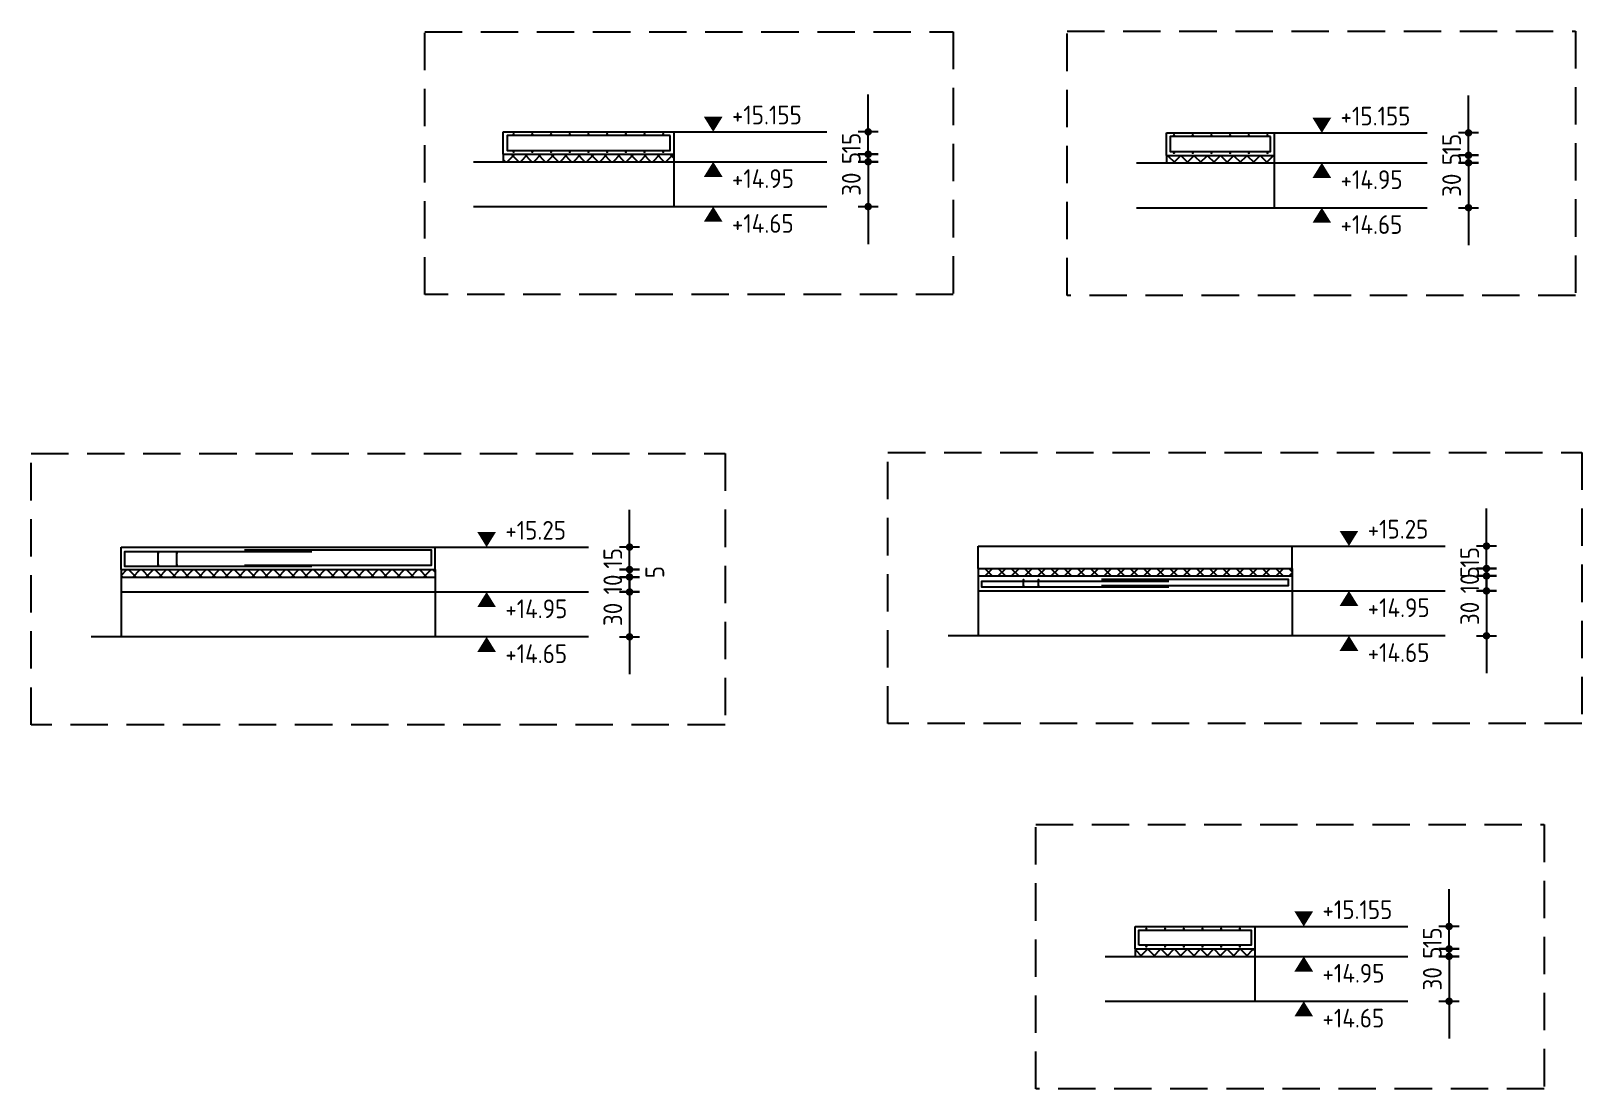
# Model space of a CAD drawing. Extents: x 22 to 185, y 12 to 71.
# Drawn here: x 152.42 to 162.79, y 11.98 to 19.06 of the extents above; entities that cross this region are included whole.
import ezdxf

# ---------------------------------------------------------------- set-up
doc = ezdxf.new("R2010")
doc.units = 0
doc.header["$LTSCALE"] = 0.5
doc.header["$MEASUREMENT"] = 0
doc.header["$PDSIZE"] = 0.15
doc.linetypes.add('AUSGEZOGEN', pattern=[1000.01, 1000, 0.01])
doc.linetypes.add('STRICHLINIE', pattern=[0.75, 0.5, -0.25])
doc.layers.get('Defpoints').update_dxf_attribs({"linetype": 'CONTINUOUS'})
for name, color, linetype in [('BETON', 7, 'CONTINUOUS'), ('DETAIL', 7, 'CONTINUOUS'), ('HILFE', 7, 'CONTINUOUS'), ('koten', 7, 'CONTINUOUS'), ('MASSE', 7, 'CONTINUOUS'), ('OBJEKT', 7, 'CONTINUOUS'), ('RND', 7, 'CONTINUOUS'), ('STAHL', 7, 'CONTINUOUS')]:
    doc.layers.add(name, color=color, linetype=linetype)
doc.styles.add('TXT', font='isocp.shx')
doc.dimstyles.new('DOT_I', dxfattribs={"dimscale": 0.5, "dimtxt": 0.25, "dimasz": 0.25, "dimexe": 0.1, "dimexo": 0.3, "dimgap": 0.1, "dimtad": 1, "dimdec": 3, "dimzin": 3, "dimtxsty": 'TXT', "dimblk": 'DOT', "dimblk1": 'DOT', "dimblk2": 'DOT', "dimsah": 1, "dimcen": 0.1, "dimse1": 1, "dimse2": 1, "dimazin": 0, "dimtfac": 1, "dimtdec": 4, "dimtix": 1, "dimtmove": 2, "dimatfit": 3, "dimldrblk": 'DOT', "dimfxl": 0, "dimtvp": 1, "dimtolj": 1, "dimtzin": 0, "dimarcsym": 0})

# ---------------------------------------------------------------- blocks, each defined once
blk = doc.blocks.new('okrd_o')
at = {"layer": 'koten', "color": 7, "linetype": 'Continuous'}
blk.add_solid([(-0.125, 0.202), (0.125, 0.202), (0, 0)], dxfattribs=at)
at = {"layer": 'koten', "style": 'TXT'}
blk.add_attdef('OKRD', (0.25, 0.1), '', height=0.25, dxfattribs=at)
blk = doc.blocks.new('okrd_u')
at = {"layer": 'koten', "color": 7, "linetype": 'Continuous'}
blk.add_solid([(-0.125, -0.202), (0.125, -0.202), (0, 0)], dxfattribs=at)
at = {"layer": 'koten', "style": 'TXT'}
blk.add_attdef('OKRD', (0.25, -0.35), '', height=0.25, dxfattribs=at)
blk = doc.blocks.new('DOT')
at = {"layer": 'MASSE', "color": 7, "linetype": 'Continuous'}
for p, q in [((0, 0), (-1, 0)), ((0, 0.54), (0, -0.54))]:
    blk.add_line(p, q, dxfattribs=at)
at = {"layer": 'MASSE', "color": 7, "linetype": 'Continuous', "const_width": 0.2}
blk.add_lwpolyline([(-0.1, 0, 1), (0.1, 0, 1)], format="xyb", close=True, dxfattribs=at)
blk = doc.blocks.new('*D324')
at = {"layer": 'Defpoints', "color": 0, "linetype": 'AUSGEZOGEN', "transparency": 16777216}
for p in [(162.031, 18.374), (162.031, 18.374), (162.031, 18.224)]:
    blk.add_point(p, dxfattribs=at)
at = {"layer": 'MASSE', "color": 0, "linetype": 'AUSGEZOGEN', "lineweight": -2, "transparency": 16777216}
for p, q in [((162.031, 18.499), (162.031, 18.624)), ((162.031, 18.224), (162.031, 18.374)), ((162.031, 18.099), (162.031, 17.974))]:
    blk.add_line(p, q, dxfattribs=at)
at = {"layer": 'MASSE', "color": 0, "linetype": 'AUSGEZOGEN', "lineweight": -2, "transparency": 16777216, "xscale": 0.125, "yscale": 0.125, "zscale": 0.125}
for p, rotation in [((162.031, 18.374), 270), ((162.031, 18.224), 90)]:
    blk.add_blockref('DOT', p, dxfattribs=dict(at, rotation=rotation))
at = {"layer": 'MASSE', "color": 0, "linetype": 'AUSGEZOGEN', "transparency": 16777216, "insert": (161.918, 18.299), "char_height": 0.125, "attachment_point": 5, "rotation": 90, "style": 'TXT'}
blk.add_mtext('\\A1;15', dxfattribs=at)
blk = doc.blocks.new('*D325')
at = {"layer": 'Defpoints', "color": 0, "linetype": 'AUSGEZOGEN', "transparency": 16777216}
for p in [(162.031, 18.224), (162.031, 18.174), (162.031, 18.174)]:
    blk.add_point(p, dxfattribs=at)
at = {"layer": 'MASSE', "color": 0, "linetype": 'AUSGEZOGEN', "lineweight": -2, "transparency": 16777216}
for p, q in [((162.031, 18.349), (162.031, 18.474)), ((162.031, 18.224), (162.031, 18.174)), ((162.031, 18.049), (162.031, 17.924))]:
    blk.add_line(p, q, dxfattribs=at)
at = {"layer": 'MASSE', "color": 0, "linetype": 'AUSGEZOGEN', "lineweight": -2, "transparency": 16777216, "xscale": 0.125, "yscale": 0.125, "zscale": 0.125}
for p, rotation in [((162.031, 18.224), 270), ((162.031, 18.174), 90)]:
    blk.add_blockref('DOT', p, dxfattribs=dict(at, rotation=rotation))
at = {"layer": 'MASSE', "color": 0, "linetype": 'AUSGEZOGEN', "transparency": 16777216, "insert": (161.918, 18.199), "char_height": 0.125, "attachment_point": 5, "rotation": 90, "style": 'TXT'}
blk.add_mtext('\\A1;5', dxfattribs=at)
blk = doc.blocks.new('*D326')
at = {"layer": 'Defpoints', "color": 0, "linetype": 'AUSGEZOGEN', "transparency": 16777216}
for p in [(162.031, 18.174), (162.031, 17.874), (162.031, 17.874)]:
    blk.add_point(p, dxfattribs=at)
at = {"layer": 'MASSE', "color": 0, "linetype": 'AUSGEZOGEN', "lineweight": -2, "transparency": 16777216}
for p, q in [((162.031, 18.299), (162.031, 18.424)), ((162.031, 18.174), (162.031, 17.874)), ((162.031, 17.749), (162.031, 17.624))]:
    blk.add_line(p, q, dxfattribs=at)
at = {"layer": 'MASSE', "color": 0, "linetype": 'AUSGEZOGEN', "lineweight": -2, "transparency": 16777216, "xscale": 0.125, "yscale": 0.125, "zscale": 0.125}
for p, rotation in [((162.031, 18.174), 270), ((162.031, 17.874), 90)]:
    blk.add_blockref('DOT', p, dxfattribs=dict(at, rotation=rotation))
at = {"layer": 'MASSE', "color": 0, "linetype": 'AUSGEZOGEN', "transparency": 16777216, "insert": (161.918, 18.024), "char_height": 0.125, "attachment_point": 5, "rotation": 90, "style": 'TXT'}
blk.add_mtext('\\A1;30', dxfattribs=at)
blk = doc.blocks.new('*D327')
at = {"layer": 'Defpoints', "color": 0, "linetype": 'AUSGEZOGEN', "transparency": 16777216}
for p in [(158.018, 18.381), (158.018, 18.381), (158.018, 18.231)]:
    blk.add_point(p, dxfattribs=at)
at = {"layer": 'MASSE', "color": 0, "linetype": 'AUSGEZOGEN', "lineweight": -2, "transparency": 16777216}
for p, q in [((158.018, 18.506), (158.018, 18.631)), ((158.018, 18.231), (158.018, 18.381)), ((158.018, 18.106), (158.018, 17.981))]:
    blk.add_line(p, q, dxfattribs=at)
at = {"layer": 'MASSE', "color": 0, "linetype": 'AUSGEZOGEN', "lineweight": -2, "transparency": 16777216, "xscale": 0.125, "yscale": 0.125, "zscale": 0.125}
for p, rotation in [((158.018, 18.381), 270), ((158.018, 18.231), 90)]:
    blk.add_blockref('DOT', p, dxfattribs=dict(at, rotation=rotation))
at = {"layer": 'MASSE', "color": 0, "linetype": 'AUSGEZOGEN', "transparency": 16777216, "insert": (157.905, 18.306), "char_height": 0.125, "attachment_point": 5, "rotation": 90, "style": 'TXT'}
blk.add_mtext('\\A1;15', dxfattribs=at)
blk = doc.blocks.new('*D328')
at = {"layer": 'Defpoints', "color": 0, "linetype": 'AUSGEZOGEN', "transparency": 16777216}
for p in [(158.018, 18.231), (158.018, 18.181), (158.018, 18.181)]:
    blk.add_point(p, dxfattribs=at)
at = {"layer": 'MASSE', "color": 0, "linetype": 'AUSGEZOGEN', "lineweight": -2, "transparency": 16777216}
for p, q in [((158.018, 18.356), (158.018, 18.481)), ((158.018, 18.231), (158.018, 18.181)), ((158.018, 18.056), (158.018, 17.931))]:
    blk.add_line(p, q, dxfattribs=at)
at = {"layer": 'MASSE', "color": 0, "linetype": 'AUSGEZOGEN', "lineweight": -2, "transparency": 16777216, "xscale": 0.125, "yscale": 0.125, "zscale": 0.125}
for p, rotation in [((158.018, 18.231), 270), ((158.018, 18.181), 90)]:
    blk.add_blockref('DOT', p, dxfattribs=dict(at, rotation=rotation))
at = {"layer": 'MASSE', "color": 0, "linetype": 'AUSGEZOGEN', "transparency": 16777216, "insert": (157.905, 18.206), "char_height": 0.125, "attachment_point": 5, "rotation": 90, "style": 'TXT'}
blk.add_mtext('\\A1;5', dxfattribs=at)
blk = doc.blocks.new('*D329')
at = {"layer": 'Defpoints', "color": 0, "linetype": 'AUSGEZOGEN', "transparency": 16777216}
for p in [(158.018, 18.181), (158.018, 17.881), (158.018, 17.881)]:
    blk.add_point(p, dxfattribs=at)
at = {"layer": 'MASSE', "color": 0, "linetype": 'AUSGEZOGEN', "lineweight": -2, "transparency": 16777216}
for p, q in [((158.018, 18.306), (158.018, 18.431)), ((158.018, 18.181), (158.018, 17.881)), ((158.018, 17.756), (158.018, 17.631))]:
    blk.add_line(p, q, dxfattribs=at)
at = {"layer": 'MASSE', "color": 0, "linetype": 'AUSGEZOGEN', "lineweight": -2, "transparency": 16777216, "xscale": 0.125, "yscale": 0.125, "zscale": 0.125}
for p, rotation in [((158.018, 18.181), 270), ((158.018, 17.881), 90)]:
    blk.add_blockref('DOT', p, dxfattribs=dict(at, rotation=rotation))
at = {"layer": 'MASSE', "color": 0, "linetype": 'AUSGEZOGEN', "transparency": 16777216, "insert": (157.905, 18.031), "char_height": 0.125, "attachment_point": 5, "rotation": 90, "style": 'TXT'}
blk.add_mtext('\\A1;30', dxfattribs=at)
blk = doc.blocks.new('*D330')
at = {"layer": 'Defpoints', "color": 0, "linetype": 'AUSGEZOGEN', "transparency": 16777216}
for p in [(156.423, 15.605), (156.423, 15.605), (156.423, 15.455)]:
    blk.add_point(p, dxfattribs=at)
at = {"layer": 'MASSE', "color": 0, "linetype": 'AUSGEZOGEN', "lineweight": -2, "transparency": 16777216}
for p, q in [((156.423, 15.73), (156.423, 15.855)), ((156.423, 15.455), (156.423, 15.605)), ((156.423, 15.33), (156.423, 15.205))]:
    blk.add_line(p, q, dxfattribs=at)
at = {"layer": 'MASSE', "color": 0, "linetype": 'AUSGEZOGEN', "lineweight": -2, "transparency": 16777216, "xscale": 0.125, "yscale": 0.125, "zscale": 0.125}
for p, rotation in [((156.423, 15.605), 270), ((156.423, 15.455), 90)]:
    blk.add_blockref('DOT', p, dxfattribs=dict(at, rotation=rotation))
at = {"layer": 'MASSE', "color": 0, "linetype": 'AUSGEZOGEN', "transparency": 16777216, "insert": (156.311, 15.53), "char_height": 0.125, "attachment_point": 5, "rotation": 90, "style": 'TXT'}
blk.add_mtext('\\A1;15', dxfattribs=at)
blk = doc.blocks.new('*D331')
at = {"layer": 'Defpoints', "color": 0, "linetype": 'AUSGEZOGEN', "transparency": 16777216}
for p in [(156.423, 15.455), (156.423, 15.405), (156.423, 15.405)]:
    blk.add_point(p, dxfattribs=at)
at = {"layer": 'MASSE', "color": 0, "linetype": 'AUSGEZOGEN', "lineweight": -2, "transparency": 16777216}
for p, q in [((156.423, 15.58), (156.423, 15.705)), ((156.423, 15.455), (156.423, 15.405)), ((156.423, 15.28), (156.423, 15.155))]:
    blk.add_line(p, q, dxfattribs=at)
at = {"layer": 'MASSE', "color": 0, "linetype": 'AUSGEZOGEN', "lineweight": -2, "transparency": 16777216, "xscale": 0.125, "yscale": 0.125, "zscale": 0.125}
for p, rotation in [((156.423, 15.455), 270), ((156.423, 15.405), 90)]:
    blk.add_blockref('DOT', p, dxfattribs=dict(at, rotation=rotation))
at = {"layer": 'MASSE', "color": 0, "linetype": 'AUSGEZOGEN', "transparency": 16777216, "insert": (156.592, 15.438), "char_height": 0.125, "attachment_point": 5, "rotation": 90, "style": 'TXT'}
blk.add_mtext('\\A1;5', dxfattribs=at)
blk = doc.blocks.new('*D332')
at = {"layer": 'Defpoints', "color": 0, "linetype": 'AUSGEZOGEN', "transparency": 16777216}
for p in [(156.423, 15.405), (156.423, 15.405), (156.423, 15.305)]:
    blk.add_point(p, dxfattribs=at)
at = {"layer": 'MASSE', "color": 0, "linetype": 'AUSGEZOGEN', "lineweight": -2, "transparency": 16777216}
for p, q in [((156.423, 15.53), (156.423, 15.655)), ((156.423, 15.305), (156.423, 15.405)), ((156.423, 15.18), (156.423, 15.055))]:
    blk.add_line(p, q, dxfattribs=at)
at = {"layer": 'MASSE', "color": 0, "linetype": 'AUSGEZOGEN', "lineweight": -2, "transparency": 16777216, "xscale": 0.125, "yscale": 0.125, "zscale": 0.125}
for p, rotation in [((156.423, 15.405), 270), ((156.423, 15.305), 90)]:
    blk.add_blockref('DOT', p, dxfattribs=dict(at, rotation=rotation))
at = {"layer": 'MASSE', "color": 0, "linetype": 'AUSGEZOGEN', "transparency": 16777216, "insert": (156.311, 15.355), "char_height": 0.125, "attachment_point": 5, "rotation": 90, "style": 'TXT'}
blk.add_mtext('\\A1;10', dxfattribs=at)
blk = doc.blocks.new('*D333')
at = {"layer": 'Defpoints', "color": 0, "linetype": 'AUSGEZOGEN', "transparency": 16777216}
for p in [(156.423, 15.305), (156.423, 15.005), (156.423, 15.005)]:
    blk.add_point(p, dxfattribs=at)
at = {"layer": 'MASSE', "color": 0, "linetype": 'AUSGEZOGEN', "lineweight": -2, "transparency": 16777216}
for p, q in [((156.423, 15.43), (156.423, 15.555)), ((156.423, 15.305), (156.423, 15.005)), ((156.423, 14.88), (156.423, 14.755))]:
    blk.add_line(p, q, dxfattribs=at)
at = {"layer": 'MASSE', "color": 0, "linetype": 'AUSGEZOGEN', "lineweight": -2, "transparency": 16777216, "xscale": 0.125, "yscale": 0.125, "zscale": 0.125}
for p, rotation in [((156.423, 15.305), 270), ((156.423, 15.005), 90)]:
    blk.add_blockref('DOT', p, dxfattribs=dict(at, rotation=rotation))
at = {"layer": 'MASSE', "color": 0, "linetype": 'AUSGEZOGEN', "transparency": 16777216, "insert": (156.311, 15.155), "char_height": 0.125, "attachment_point": 5, "rotation": 90, "style": 'TXT'}
blk.add_mtext('\\A1;30', dxfattribs=at)
blk = doc.blocks.new('*D334')
at = {"layer": 'Defpoints', "color": 0, "linetype": 'AUSGEZOGEN', "transparency": 16777216}
for p in [(162.151, 15.612), (162.151, 15.612), (162.151, 15.462)]:
    blk.add_point(p, dxfattribs=at)
at = {"layer": 'MASSE', "color": 0, "linetype": 'AUSGEZOGEN', "lineweight": -2, "transparency": 16777216}
for p, q in [((162.151, 15.737), (162.151, 15.862)), ((162.151, 15.462), (162.151, 15.612)), ((162.151, 15.337), (162.151, 15.212))]:
    blk.add_line(p, q, dxfattribs=at)
at = {"layer": 'MASSE', "color": 0, "linetype": 'AUSGEZOGEN', "lineweight": -2, "transparency": 16777216, "xscale": 0.125, "yscale": 0.125, "zscale": 0.125}
for p, rotation in [((162.151, 15.612), 270), ((162.151, 15.462), 90)]:
    blk.add_blockref('DOT', p, dxfattribs=dict(at, rotation=rotation))
at = {"layer": 'MASSE', "color": 0, "linetype": 'AUSGEZOGEN', "transparency": 16777216, "insert": (162.039, 15.537), "char_height": 0.125, "attachment_point": 5, "rotation": 90, "style": 'TXT'}
blk.add_mtext('\\A1;15', dxfattribs=at)
blk = doc.blocks.new('*D335')
at = {"layer": 'Defpoints', "color": 0, "linetype": 'AUSGEZOGEN', "transparency": 16777216}
for p in [(162.151, 15.462), (162.151, 15.412), (162.151, 15.412)]:
    blk.add_point(p, dxfattribs=at)
at = {"layer": 'MASSE', "color": 0, "linetype": 'AUSGEZOGEN', "lineweight": -2, "transparency": 16777216}
for p, q in [((162.151, 15.587), (162.151, 15.712)), ((162.151, 15.462), (162.151, 15.412)), ((162.151, 15.287), (162.151, 15.162))]:
    blk.add_line(p, q, dxfattribs=at)
at = {"layer": 'MASSE', "color": 0, "linetype": 'AUSGEZOGEN', "lineweight": -2, "transparency": 16777216, "xscale": 0.125, "yscale": 0.125, "zscale": 0.125}
for p, rotation in [((162.151, 15.462), 270), ((162.151, 15.412), 90)]:
    blk.add_blockref('DOT', p, dxfattribs=dict(at, rotation=rotation))
at = {"layer": 'MASSE', "color": 0, "linetype": 'AUSGEZOGEN', "transparency": 16777216, "insert": (162.039, 15.437), "char_height": 0.125, "attachment_point": 5, "rotation": 90, "style": 'TXT'}
blk.add_mtext('\\A1;5', dxfattribs=at)
blk = doc.blocks.new('*D336')
at = {"layer": 'Defpoints', "color": 0, "linetype": 'AUSGEZOGEN', "transparency": 16777216}
for p in [(162.151, 15.412), (162.151, 15.412), (162.151, 15.312)]:
    blk.add_point(p, dxfattribs=at)
at = {"layer": 'MASSE', "color": 0, "linetype": 'AUSGEZOGEN', "lineweight": -2, "transparency": 16777216}
for p, q in [((162.151, 15.537), (162.151, 15.662)), ((162.151, 15.312), (162.151, 15.412)), ((162.151, 15.187), (162.151, 15.062))]:
    blk.add_line(p, q, dxfattribs=at)
at = {"layer": 'MASSE', "color": 0, "linetype": 'AUSGEZOGEN', "lineweight": -2, "transparency": 16777216, "xscale": 0.125, "yscale": 0.125, "zscale": 0.125}
for p, rotation in [((162.151, 15.412), 270), ((162.151, 15.312), 90)]:
    blk.add_blockref('DOT', p, dxfattribs=dict(at, rotation=rotation))
at = {"layer": 'MASSE', "color": 0, "linetype": 'AUSGEZOGEN', "transparency": 16777216, "insert": (162.039, 15.362), "char_height": 0.125, "attachment_point": 5, "rotation": 90, "style": 'TXT'}
blk.add_mtext('\\A1;10', dxfattribs=at)
blk = doc.blocks.new('*D337')
at = {"layer": 'Defpoints', "color": 0, "linetype": 'AUSGEZOGEN', "transparency": 16777216}
for p in [(162.151, 15.312), (162.151, 15.012), (162.151, 15.012)]:
    blk.add_point(p, dxfattribs=at)
at = {"layer": 'MASSE', "color": 0, "linetype": 'AUSGEZOGEN', "lineweight": -2, "transparency": 16777216}
for p, q in [((162.151, 15.437), (162.151, 15.562)), ((162.151, 15.312), (162.151, 15.012)), ((162.151, 14.887), (162.151, 14.762))]:
    blk.add_line(p, q, dxfattribs=at)
at = {"layer": 'MASSE', "color": 0, "linetype": 'AUSGEZOGEN', "lineweight": -2, "transparency": 16777216, "xscale": 0.125, "yscale": 0.125, "zscale": 0.125}
for p, rotation in [((162.151, 15.312), 270), ((162.151, 15.012), 90)]:
    blk.add_blockref('DOT', p, dxfattribs=dict(at, rotation=rotation))
at = {"layer": 'MASSE', "color": 0, "linetype": 'AUSGEZOGEN', "transparency": 16777216, "insert": (162.039, 15.162), "char_height": 0.125, "attachment_point": 5, "rotation": 90, "style": 'TXT'}
blk.add_mtext('\\A1;30', dxfattribs=at)
blk = doc.blocks.new('*D338')
at = {"layer": 'Defpoints', "color": 0, "linetype": 'AUSGEZOGEN', "transparency": 16777216}
for p in [(161.901, 13.069), (161.901, 13.069), (161.901, 12.919)]:
    blk.add_point(p, dxfattribs=at)
at = {"layer": 'MASSE', "color": 0, "linetype": 'AUSGEZOGEN', "lineweight": -2, "transparency": 16777216}
for p, q in [((161.901, 13.194), (161.901, 13.319)), ((161.901, 12.919), (161.901, 13.069)), ((161.901, 12.794), (161.901, 12.669))]:
    blk.add_line(p, q, dxfattribs=at)
at = {"layer": 'MASSE', "color": 0, "linetype": 'AUSGEZOGEN', "lineweight": -2, "transparency": 16777216, "xscale": 0.125, "yscale": 0.125, "zscale": 0.125}
for p, rotation in [((161.901, 13.069), 270), ((161.901, 12.919), 90)]:
    blk.add_blockref('DOT', p, dxfattribs=dict(at, rotation=rotation))
at = {"layer": 'MASSE', "color": 0, "linetype": 'AUSGEZOGEN', "transparency": 16777216, "insert": (161.789, 12.994), "char_height": 0.125, "attachment_point": 5, "rotation": 90, "style": 'TXT'}
blk.add_mtext('\\A1;15', dxfattribs=at)
blk = doc.blocks.new('*D339')
at = {"layer": 'Defpoints', "color": 0, "linetype": 'AUSGEZOGEN', "transparency": 16777216}
for p in [(161.901, 12.919), (161.901, 12.869), (161.901, 12.869)]:
    blk.add_point(p, dxfattribs=at)
at = {"layer": 'MASSE', "color": 0, "linetype": 'AUSGEZOGEN', "lineweight": -2, "transparency": 16777216}
for p, q in [((161.901, 13.044), (161.901, 13.169)), ((161.901, 12.919), (161.901, 12.869)), ((161.901, 12.744), (161.901, 12.619))]:
    blk.add_line(p, q, dxfattribs=at)
at = {"layer": 'MASSE', "color": 0, "linetype": 'AUSGEZOGEN', "lineweight": -2, "transparency": 16777216, "xscale": 0.125, "yscale": 0.125, "zscale": 0.125}
for p, rotation in [((161.901, 12.919), 270), ((161.901, 12.869), 90)]:
    blk.add_blockref('DOT', p, dxfattribs=dict(at, rotation=rotation))
at = {"layer": 'MASSE', "color": 0, "linetype": 'AUSGEZOGEN', "transparency": 16777216, "insert": (161.789, 12.894), "char_height": 0.125, "attachment_point": 5, "rotation": 90, "style": 'TXT'}
blk.add_mtext('\\A1;5', dxfattribs=at)
blk = doc.blocks.new('*D340')
at = {"layer": 'Defpoints', "color": 0, "linetype": 'AUSGEZOGEN', "transparency": 16777216}
for p in [(161.901, 12.869), (161.901, 12.569), (161.901, 12.569)]:
    blk.add_point(p, dxfattribs=at)
at = {"layer": 'MASSE', "color": 0, "linetype": 'AUSGEZOGEN', "lineweight": -2, "transparency": 16777216}
for p, q in [((161.901, 12.994), (161.901, 13.119)), ((161.901, 12.869), (161.901, 12.569)), ((161.901, 12.444), (161.901, 12.319))]:
    blk.add_line(p, q, dxfattribs=at)
at = {"layer": 'MASSE', "color": 0, "linetype": 'AUSGEZOGEN', "lineweight": -2, "transparency": 16777216, "xscale": 0.125, "yscale": 0.125, "zscale": 0.125}
for p, rotation in [((161.901, 12.869), 270), ((161.901, 12.569), 90)]:
    blk.add_blockref('DOT', p, dxfattribs=dict(at, rotation=rotation))
at = {"layer": 'MASSE', "color": 0, "linetype": 'AUSGEZOGEN', "transparency": 16777216, "insert": (161.789, 12.719), "char_height": 0.125, "attachment_point": 5, "rotation": 90, "style": 'TXT'}
blk.add_mtext('\\A1;30', dxfattribs=at)

msp = doc.modelspace()

# ---------------------------------------------------------------- hatches: boundary and pattern name
at = {"layer": 'HILFE', "linetype": 'AUSGEZOGEN', "transparency": 33554687}
h = msp.add_hatch(dxfattribs=at)
h.set_pattern_fill('ANSI37', color=21, scale=0.5, style=0, double=1)
h.set_pattern_definition([(45, (8.96331, -26.195814), (-0.044194174, 0.044194174), []), (135, (8.96331, -26.195814), (-0.044194174, -0.044194174), [])])
h.paths.add_polyline_path([(156.7191, 18.231), (155.5791, 18.231), (155.5791, 18.181), (156.7191, 18.181)])
h = msp.add_hatch(dxfattribs=at)
h.set_pattern_fill('ANSI37', color=21, scale=0.5, style=0, double=1)
h.set_pattern_definition([(45, (18.95179, -21.19793), (-0.044194174, 0.044194174), []), (135, (18.95179, -21.19793), (-0.044194174, -0.044194174), [])])
h.paths.add_polyline_path([(160.7323, 18.2239), (160.0123, 18.2239), (160.0123, 18.1739), (160.7323, 18.1739)])
h = msp.add_hatch(dxfattribs=at)
h.set_pattern_fill('ANSI37', color=21, scale=0.5, style=0, double=1)
h.set_pattern_definition([(45, (3.95744, -23.69589), (-0.044194174, 0.044194174), []), (135, (3.95744, -23.69589), (-0.044194174, -0.044194174), [])])
h.paths.add_polyline_path([(155.1246, 15.4549), (153.0246, 15.4549), (153.0246, 15.4049), (155.1246, 15.4049)])
h = msp.add_hatch(dxfattribs=at)
h.set_pattern_fill('ANSI37', color=21, scale=0.5, style=0, double=1)
h.set_pattern_definition([(45, (8.96331, -21.86248), (-0.044194174, 0.044194174), []), (135, (8.96331, -21.86248), (-0.044194174, -0.044194174), [])])
h.paths.add_polyline_path([(160.6026, 12.9187), (159.8026, 12.9187), (159.8026, 12.8687), (160.6026, 12.8687)])
at = {"layer": 'STAHL', "linetype": 'AUSGEZOGEN', "transparency": 33554687}
h = msp.add_hatch(dxfattribs=at)
h.set_pattern_fill('ANSI37', color=21, scale=0.5, style=0, double=1)
h.set_pattern_definition([(45, (28.49488, -24.029147), (-0.044194174, 0.044194174), []), (135, (28.49488, -24.029147), (-0.044194174, -0.044194174), [])])
h.paths.add_polyline_path([(160.8527, 15.4623), (158.7527, 15.4623), (158.7527, 15.4123), (160.8527, 15.4123)])

# ---------------------------------------------------------------- linework, layer by layer
at = {"layer": 'BETON', "color": 6, "linetype": 'AUSGEZOGEN'}
for p, q in [((155.5791, 18.381), (156.7191, 18.381)), ((155.5791, 18.231), (155.5791, 18.381)), ((156.7191, 18.381), (156.7191, 18.231)), ((160.0123, 18.2239), (160.0123, 18.3739)), ((160.0123, 18.3739), (160.7323, 18.3739)), ((160.7323, 18.3739), (160.7323, 18.2239)), ((155.5791, 18.231), (156.7191, 18.231)), ((160.0123, 18.2239), (160.7323, 18.2239)), ((153.0246, 15.4549), (153.0246, 15.6049)), ((153.0246, 15.6049), (155.1246, 15.6049)), ((155.1246, 15.4549), (155.1246, 15.6049)), ((158.7527, 15.4623), (158.7527, 15.6123)), ((158.7527, 15.6123), (160.8527, 15.6123)), ((160.8527, 15.4623), (160.8527, 15.6123)), ((153.0246, 15.4549), (155.1246, 15.4549)), ((158.7527, 15.4623), (160.8527, 15.4623)), ((153.0246, 15.4049), (155.1246, 15.4049)), ((153.0246, 15.4049), (153.0246, 15.3049)), ((155.1246, 15.4049), (155.1246, 15.3049)), ((158.7527, 15.4123), (160.8527, 15.4123)), ((158.7527, 15.4123), (158.7527, 15.3123)), ((160.8527, 15.4123), (160.8527, 15.3123)), ((153.0246, 15.3049), (155.1246, 15.3049)), ((158.7527, 15.3123), (160.8527, 15.3123)), ((159.8026, 12.9187), (159.8026, 13.0687)), ((159.8026, 13.0687), (160.6026, 13.0687)), ((160.6026, 13.0687), (160.6026, 12.9187)), ((159.8026, 12.9187), (160.6026, 12.9187))]:
    msp.add_line(p, q, dxfattribs=at)
at = {"layer": 'DETAIL', "color": 102, "linetype": 'STRICHLINIE'}
for points in [[(158.5864, 19.0506), (158.5864, 17.293), (155.0535, 17.293), (155.0535, 19.0506)], [(162.7469, 19.055), (162.7469, 17.2877), (159.3478, 17.2877), (159.3478, 19.055)], [(157.0613, 16.2304), (157.0613, 14.4174), (152.422, 14.4174), (152.422, 16.2304)], [(162.7894, 16.2378), (162.7894, 14.4248), (158.1501, 14.4248), (158.1501, 16.2378)], [(162.5372, 13.7498), (162.5372, 11.9825), (159.1381, 11.9825), (159.1381, 13.7498)]]:
    msp.add_lwpolyline(points, close=True, dxfattribs=at)
at = {"layer": 'HILFE', "color": 102, "linetype": 'AUSGEZOGEN'}
for p, q in [((156.7191, 18.381), (157.7423, 18.381)), ((160.7323, 18.3739), (161.7554, 18.3739)), ((155.3791, 18.181), (156.7191, 18.181)), ((156.7191, 18.181), (156.7191, 17.881)), ((156.7191, 18.181), (157.7423, 18.181)), ((159.8123, 18.1739), (160.7323, 18.1739)), ((160.7323, 18.1739), (160.7323, 17.8739)), ((160.7323, 18.1739), (161.7554, 18.1739)), ((155.3791, 17.881), (156.7191, 17.881)), ((156.7191, 17.881), (157.7423, 17.881)), ((159.8123, 17.8739), (160.7323, 17.8739)), ((160.7323, 17.8739), (161.7554, 17.8739)), ((155.1246, 15.6049), (156.1477, 15.6049)), ((160.8527, 15.6123), (161.8758, 15.6123)), ((153.0246, 15.3049), (153.0246, 15.0049)), ((155.1246, 15.3049), (156.1477, 15.3049)), ((155.1246, 15.3049), (155.1246, 15.0049)), ((158.7527, 15.3123), (158.7527, 15.0123)), ((160.8527, 15.3123), (161.8758, 15.3123)), ((160.8527, 15.3123), (160.8527, 15.0123)), ((156.1488, 15.0049), (152.8246, 15.0049)), ((161.8743, 15.0123), (158.5527, 15.0123)), ((160.6026, 13.0687), (161.6257, 13.0687)), ((159.6026, 12.8687), (160.6026, 12.8687)), ((160.6026, 12.8687), (161.6257, 12.8687)), ((160.6026, 12.8687), (160.6026, 12.5687)), ((159.6026, 12.5687), (160.6026, 12.5687)), ((160.6026, 12.5687), (161.6257, 12.5687))]:
    msp.add_line(p, q, dxfattribs=at)
at = {"layer": 'OBJEKT', "color": 7, "linetype": 'AUSGEZOGEN'}
for p, q in [((155.5791, 18.231), (155.5791, 18.181)), ((156.7191, 18.231), (156.7191, 18.181)), ((160.0123, 18.2239), (160.0123, 18.1739)), ((160.7323, 18.2239), (160.7323, 18.1739)), ((153.0246, 15.4549), (153.0246, 15.4049)), ((155.1246, 15.4549), (155.1246, 15.4049)), ((158.7527, 15.4623), (158.7527, 15.4123)), ((160.8527, 15.4623), (160.8527, 15.4123)), ((159.8026, 12.9187), (159.8026, 12.8687)), ((160.6026, 12.9187), (160.6026, 12.8687))]:
    msp.add_line(p, q, dxfattribs=at)
at = {"layer": 'RND', "color": 1, "linetype": 'AUSGEZOGEN'}
for points in [[(156.6941, 18.356), (155.6041, 18.356), (155.6041, 18.256), (156.6941, 18.256), (156.6941, 18.356)], [(160.7073, 18.3489), (160.0373, 18.3489), (160.0373, 18.2489), (160.7073, 18.2489), (160.7073, 18.3489)], [(154.2996, 15.4749), (153.0496, 15.4749), (153.0496, 15.5749), (154.2996, 15.5749)], [(153.2717, 15.485), (153.2717, 15.565)], [(153.3967, 15.485), (153.3967, 15.565)], [(153.8496, 15.4849), (155.0996, 15.4849), (155.0996, 15.5849), (153.8496, 15.5849)], [(160.0277, 15.3373), (158.7777, 15.3373), (158.7777, 15.3773), (160.0277, 15.3773)], [(159.0566, 15.3456), (159.0566, 15.3856)], [(159.1566, 15.3456), (159.1566, 15.3856)], [(159.5777, 15.3473), (160.8277, 15.3473), (160.8277, 15.3873), (159.5777, 15.3873)], [(159.8276, 12.9437), (159.8276, 13.0437), (160.5776, 13.0437), (160.5776, 12.9437), (159.8276, 12.9437)]]:
    msp.add_lwpolyline(points, dxfattribs=at)
at = {"layer": 'RND', "color": 7, "linetype": 'AUSGEZOGEN', "const_width": 0.008}
for points in [[(155.644, 18.3658, 1), (155.652, 18.3658, 1)], [(155.769, 18.3658, 1), (155.777, 18.3658, 1)], [(155.894, 18.3658, 1), (155.902, 18.3658, 1)], [(156.019, 18.3658, 1), (156.027, 18.3658, 1)], [(156.144, 18.3658, 1), (156.152, 18.3658, 1)], [(156.269, 18.3658, 1), (156.277, 18.3658, 1)], [(156.394, 18.3658, 1), (156.402, 18.3658, 1)], [(156.519, 18.3658, 1), (156.527, 18.3658, 1)], [(156.644, 18.3658, 1), (156.652, 18.3658, 1)], [(160.0582, 18.3588, 1), (160.0662, 18.3588, 1)], [(160.1832, 18.3588, 1), (160.1912, 18.3588, 1)], [(160.3082, 18.3588, 1), (160.3162, 18.3588, 1)], [(160.4332, 18.3588, 1), (160.4412, 18.3588, 1)], [(160.5582, 18.3588, 1), (160.5662, 18.3588, 1)], [(160.6832, 18.3588, 1), (160.6912, 18.3588, 1)], [(155.644, 18.2467, 1), (155.652, 18.2467, 1)], [(155.769, 18.2467, 1), (155.777, 18.2467, 1)], [(155.894, 18.2467, 1), (155.902, 18.2467, 1)], [(156.019, 18.2467, 1), (156.027, 18.2467, 1)], [(156.144, 18.2467, 1), (156.152, 18.2467, 1)], [(156.269, 18.2467, 1), (156.277, 18.2467, 1)], [(156.394, 18.2467, 1), (156.402, 18.2467, 1)], [(156.519, 18.2467, 1), (156.527, 18.2467, 1)], [(156.644, 18.2467, 1), (156.652, 18.2467, 1)], [(160.0582, 18.2397, 1), (160.0662, 18.2397, 1)], [(160.1832, 18.2397, 1), (160.1912, 18.2397, 1)], [(160.3082, 18.2397, 1), (160.3162, 18.2397, 1)], [(160.4332, 18.2397, 1), (160.4412, 18.2397, 1)], [(160.5582, 18.2397, 1), (160.5662, 18.2397, 1)], [(160.6832, 18.2397, 1), (160.6912, 18.2397, 1)], [(153.2677, 15.565, 1), (153.2757, 15.565, 1)], [(153.3927, 15.565, 1), (153.4007, 15.565, 1)], [(153.2677, 15.485, 1), (153.2757, 15.485, 1)], [(153.3927, 15.485, 1), (153.4007, 15.485, 1)], [(159.0526, 15.3856, 1), (159.0606, 15.3856, 1)], [(159.0526, 15.3456, 1), (159.0606, 15.3456, 1)], [(159.1526, 15.3856, 1), (159.1606, 15.3856, 1)], [(159.1526, 15.3456, 1), (159.1606, 15.3456, 1)], [(159.8733, 13.0535, 1), (159.8813, 13.0535, 1)], [(159.9983, 13.0535, 1), (160.0063, 13.0535, 1)], [(160.1233, 13.0535, 1), (160.1313, 13.0535, 1)], [(160.2483, 13.0535, 1), (160.2563, 13.0535, 1)], [(160.3733, 13.0535, 1), (160.3813, 13.0535, 1)], [(160.4983, 13.0535, 1), (160.5063, 13.0535, 1)], [(159.8733, 12.9344, 1), (159.8813, 12.9344, 1)], [(159.9983, 12.9344, 1), (160.0063, 12.9344, 1)], [(160.1233, 12.9344, 1), (160.1313, 12.9344, 1)], [(160.2483, 12.9344, 1), (160.2563, 12.9344, 1)], [(160.3733, 12.9344, 1), (160.3813, 12.9344, 1)], [(160.4983, 12.9344, 1), (160.5063, 12.9344, 1)]]:
    msp.add_lwpolyline(points, format="xyb", close=True, dxfattribs=at)

# ---------------------------------------------------------------- block references
at = {"layer": 'koten', "color": 7, "linetype": 'AUSGEZOGEN', "xscale": 0.5, "yscale": 0.5, "zscale": 0.5}
for name, p, values in [('okrd_o', (156.9821, 18.381), {'OKRD': '+15.155'}), ('okrd_o', (161.0505, 18.3739), {'OKRD': '+15.155'}), ('okrd_u', (156.9821, 18.181), {'OKRD': '+14.95'}), ('okrd_u', (161.0505, 18.1739), {'OKRD': '+14.95'}), ('okrd_o', (155.4674, 15.6049), {'OKRD': '+15.25'}), ('okrd_o', (161.2317, 15.6123), {'OKRD': '+15.25'}), ('okrd_u', (155.4674, 15.3049), {'OKRD': '+14.95'}), ('okrd_u', (161.2317, 15.3123), {'OKRD': '+14.95'}), ('okrd_o', (160.9296, 13.0687), {'OKRD': '+15.155'}), ('okrd_u', (160.9296, 12.8687), {'OKRD': '+14.95'})]:
    msp.add_blockref(name, p, dxfattribs=at).add_auto_attribs(values)
at = {"layer": 'koten', "color": 102, "linetype": 'AUSGEZOGEN', "xscale": 0.5, "yscale": 0.5, "zscale": 0.5}
for p in [(156.9821, 17.881), (161.0505, 17.8739), (155.4674, 15.0049), (161.2317, 15.0123), (160.9296, 12.5687)]:
    msp.add_blockref('okrd_u', p, dxfattribs=at).add_auto_attribs({'OKRD': '+14.65'})

# ---------------------------------------------------------------- dimensions: what is measured, and where the dimension line sits
at = {"layer": 'MASSE', "color": 7, "linetype": 'AUSGEZOGEN'}
for base, p1, p2, picture, middle in [((158.0176, 18.381), (158.0176, 18.231), (158.0176, 18.381), '*D327', (157.9051, 18.306)), ((162.0308, 18.3739), (162.0308, 18.2239), (162.0308, 18.3739), '*D324', (161.9183, 18.2989)), ((158.0176, 18.181), (158.0176, 18.231), (158.0176, 18.181), '*D328', (157.9051, 18.206)), ((162.0308, 18.1739), (162.0308, 18.2239), (162.0308, 18.1739), '*D325', (161.9183, 18.1989)), ((158.0176, 17.881), (158.0176, 18.181), (158.0176, 17.881), '*D329', (157.9051, 18.031)), ((162.0308, 17.8739), (162.0308, 18.1739), (162.0308, 17.8739), '*D326', (161.9183, 18.0239)), ((162.1512, 15.6123), (162.1512, 15.4623), (162.1512, 15.6123), '*D334', (162.0387, 15.5373)), ((156.4231, 15.6049), (156.4231, 15.4549), (156.4231, 15.6049), '*D330', (156.3106, 15.5299)), ((156.4231, 15.4049), (156.4231, 15.3049), (156.4231, 15.4049), '*D332', (156.3106, 15.3549)), ((162.1512, 15.4123), (162.1512, 15.4623), (162.1512, 15.4123), '*D335', (162.0387, 15.4373)), ((162.1512, 15.4123), (162.1512, 15.3123), (162.1512, 15.4123), '*D336', (162.0387, 15.3623)), ((156.4231, 15.0049), (156.4231, 15.3049), (156.4231, 15.0049), '*D333', (156.3106, 15.1549)), ((162.1512, 15.0123), (162.1512, 15.3123), (162.1512, 15.0123), '*D337', (162.0387, 15.1623)), ((161.9011, 13.0687), (161.9011, 12.9187), (161.9011, 13.0687), '*D338', (161.7886, 12.9937)), ((161.9011, 12.8687), (161.9011, 12.9187), (161.9011, 12.8687), '*D339', (161.7886, 12.8937)), ((161.9011, 12.5687), (161.9011, 12.8687), (161.9011, 12.5687), '*D340', (161.7886, 12.7187))]:
    dim = msp.add_linear_dim(base=base, p1=p1, p2=p2, angle=90, dimstyle='DOT_I', override={"dimdec": 0, "dimlfac": 100}, dxfattribs=at)
    dim.commit()
    dim.dimension.update_dxf_attribs({"geometry": picture, "text_midpoint": middle})
dim = msp.add_linear_dim(base=(156.4231, 15.4049), p1=(156.4231, 15.4549), p2=(156.4231, 15.4049), angle=90, dimstyle='DOT_I', override={"dimdec": 0, "dimlfac": 100}, dxfattribs=at)
dim.commit()
dim.dimension.update_dxf_attribs({"geometry": '*D331', "text_midpoint": (156.592, 15.4381), "dimtype": 160})

doc.saveas('drawing.dxf')
